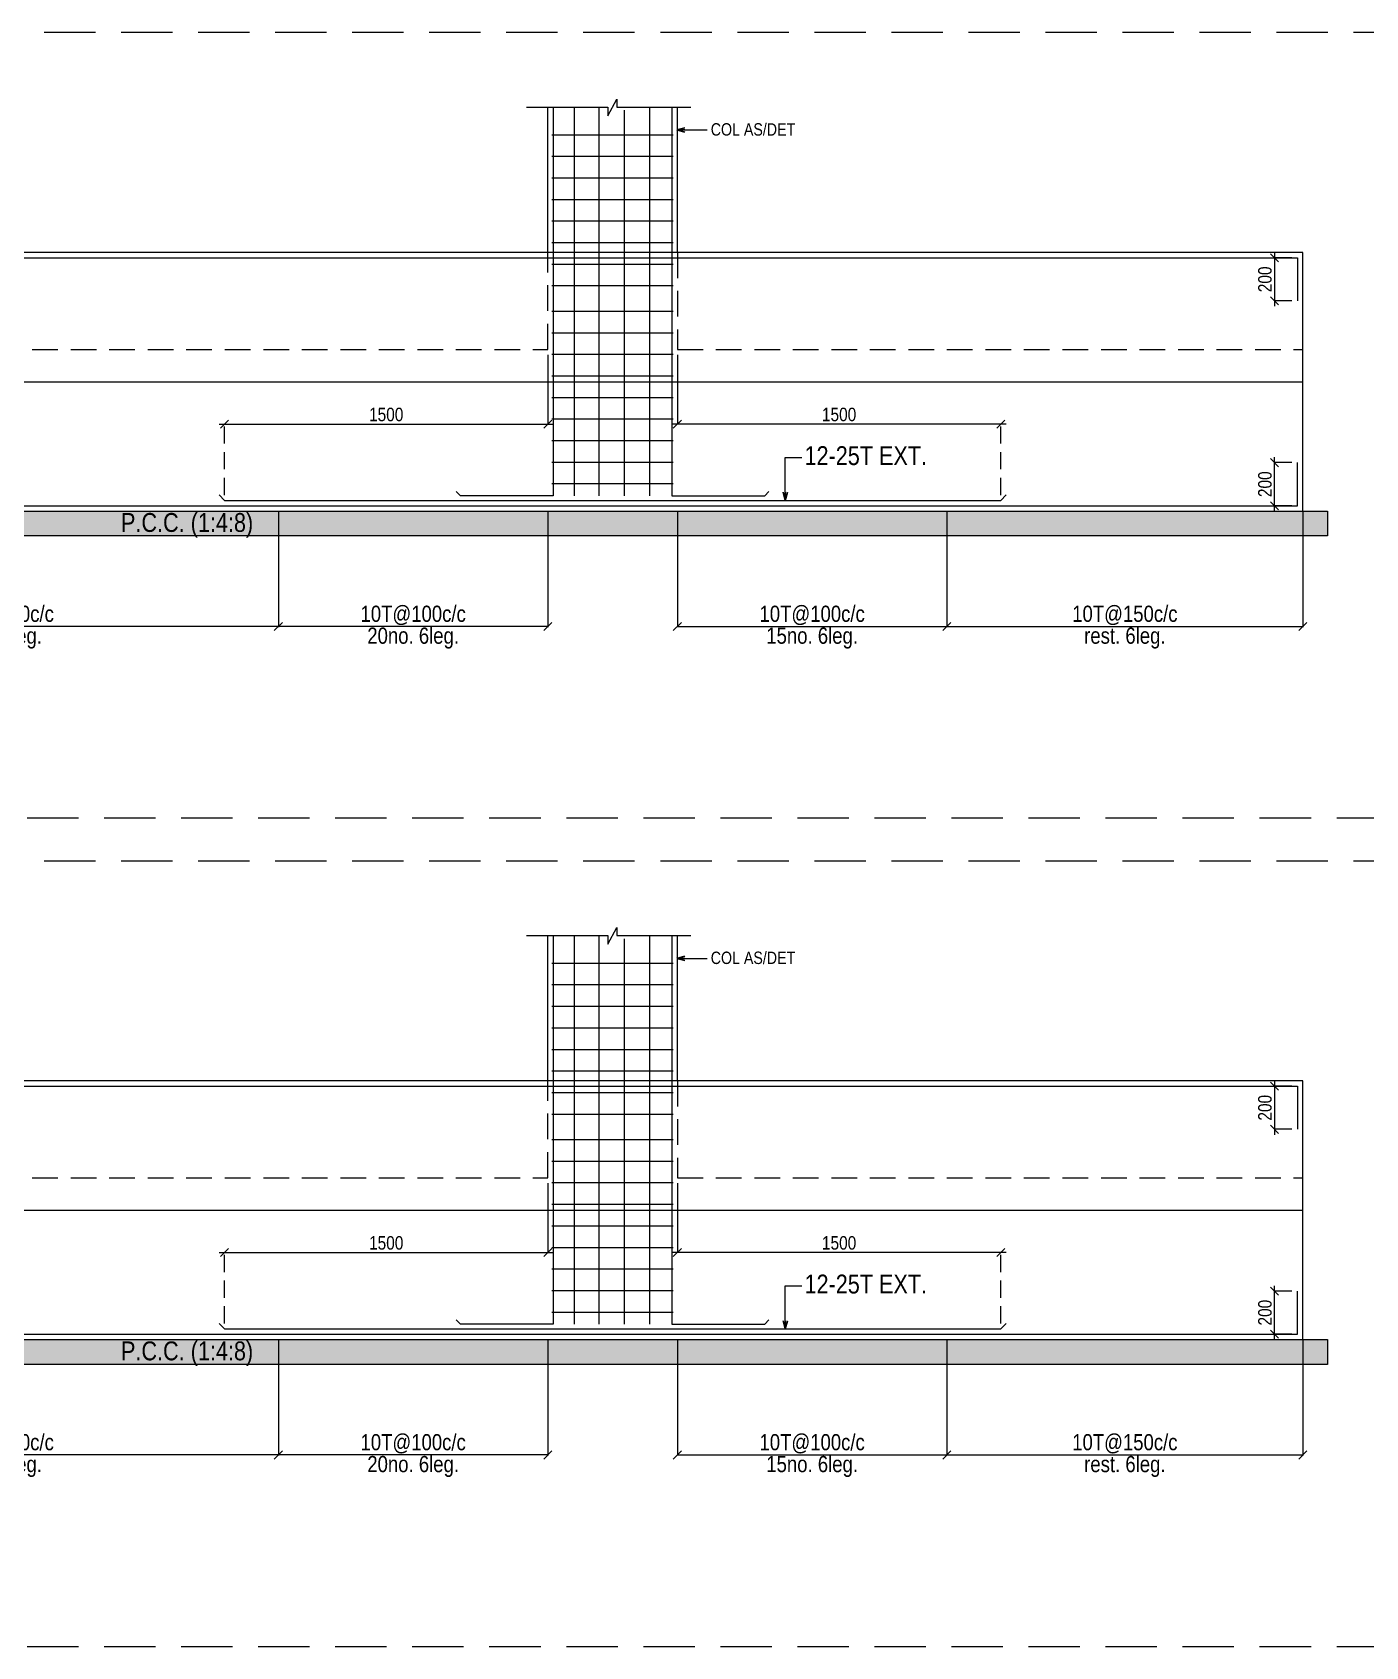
# Model space of a CAD drawing. Header units: millimetres. Extents: x 1112055 to 3390982, y -148532 to 766891.
# Drawn here: x 2343160 to 2367891, y 228514 to 258457 of the extents above; entities that cross this region are included whole.
import ezdxf

# ---------------------------------------------------------------- set-up
doc = ezdxf.new("R2010")
doc.units = ezdxf.units.MM
doc.header["$PDMODE"] = 35
doc.header["$PDSIZE"] = -25
doc.linetypes.add('Hidden', pattern=[9.525, 6.35, -3.175])
for name, color, linetype, lineweight in [('B FOOTING', 49, 'Continuous', 20), ('B HATCH', 250, 'Continuous', 0), ('B P.C.C', 251, 'Continuous', 0), ('B STEEL', 34, 'Continuous', 15), ('B STEEL TEXT', 7, 'Continuous', 15), ('B TITLE BLOCK', 250, 'Continuous', 0), ('B-ST DIM', 250, 'Continuous', 18), ('P STEEL', 7, 'Continuous', 30)]:
    doc.layers.add(name, color=color, linetype=linetype, lineweight=lineweight)
doc.styles.add('ARIAL', font='arial.ttf')
doc.styles.add('Q1', font='g13f12d.shx', dxfattribs={"width": 0.8})
doc.styles.add('SWINC', font='swissc.ttf')
doc.styles.add('SWINS', font='swissc.ttf')
doc.dimstyles.new('BH-STD', dxfattribs={"dimscale": 0, "dimtxt": 230, "dimasz": 125, "dimexe": 0, "dimexo": 100, "dimgap": 50, "dimtad": 1, "dimdec": 0, "dimzin": 1, "dimdsep": 46, "dimtxsty": 'Q1', "dimblk": 'ARCHTICK', "dimcen": 1, "dimdle": 100, "dimclrd": 250, "dimclre": 250, "dimclrt": 256, "dimadec": 0, "dimazin": 0, "dimtfac": 1, "dimtdec": 0, "dimtix": 1, "dimtofl": 0, "dimtmove": 0, "dimatfit": 2, "dimfxl": 1, "dimtolj": 1, "dimtzin": 0, "dimlwd": 9, "dimlwe": 9, "dimarcsym": 0})
doc.dimstyles.new('BHOOMI', dxfattribs={"dimtxt": 230, "dimasz": 150, "dimexe": 10, "dimexo": 0, "dimgap": 25, "dimtad": 1, "dimdec": 0, "dimzin": 0, "dimdsep": 46, "dimtxsty": 'SWINC', "dimblk": 'OBLIQUE', "dimcen": 0.09, "dimclrd": 250, "dimclre": 250, "dimclrt": 256, "dimaunit": 1, "dimadec": 3, "dimazin": 0, "dimtfac": 1, "dimtdec": 0, "dimtofl": 0, "dimtmove": 1, "dimatfit": 3, "dimfxl": 100, "dimtolj": 1, "dimtzin": 0, "dimlwd": 9, "dimlwe": 5, "dimarcsym": 0})
doc.dimstyles.new('DIM 1', dxfattribs={"dimscale": 0, "dimtxt": 230, "dimasz": 150, "dimexe": 0.18, "dimexo": 0.0625, "dimgap": 0.5, "dimtad": 1, "dimdec": 0, "dimzin": 0, "dimdsep": 46, "dimtxsty": 'ARIAL', "dimblk": 'OBLIQUE', "dimcen": 6, "dimse1": 1, "dimse2": 1, "dimclrd": 256, "dimclrt": 256, "dimadec": 0, "dimazin": 2, "dimtfac": 0.75, "dimtdec": 0, "dimtix": 1, "dimtofl": 0, "dimtmove": 1, "dimatfit": 3, "dimldrblk": 'OPEN30', "dimfxl": 0.18, "dimfrac": 1, "dimtolj": 1, "dimtzin": 0, "dimlwd": -1, "dimarcsym": 0})

# ---------------------------------------------------------------- blocks, each defined once
blk = doc.blocks.new('_Oblique')
at = {"color": 0, "linetype": 'ByBlock', "lineweight": -2}
blk.add_line((-0.5, -0.5), (0.5, 0.5), dxfattribs=at)
blk = doc.blocks.new('*D1420')
at = {"layer": 'B-ST DIM', "color": 7, "lineweight": 9, "ltscale": 50, "transparency": 16777216}
for p, q in [((2366201, 249575), (2366201, 250575)), ((2366524, 250475), (2366201, 250475))]:
    blk.add_line(p, q, dxfattribs=at)
at = {"layer": 'B-ST DIM', "color": 7, "linetype": 'Hidden', "lineweight": 9, "ltscale": 50, "transparency": 16777216}
blk.add_line((2366524, 249675), (2366201, 249675), dxfattribs=at)
at = {"layer": 'Defpoints', "color": 0, "ltscale": 50, "transparency": 16777216}
for p in [(2366201, 250475), (2366624, 250475), (2366624, 249675)]:
    blk.add_point(p, dxfattribs=at)
at = {"layer": 'B-ST DIM', "color": 7, "lineweight": 9, "ltscale": 50, "transparency": 16777216, "xscale": 150, "yscale": 150, "zscale": 150}
for p, rotation in [((2366201, 250475), 90), ((2366201, 249675), 270)]:
    blk.add_blockref('_Oblique', p, dxfattribs=dict(at, rotation=rotation))
at = {"layer": 'B-ST DIM', "color": 7, "ltscale": 50, "transparency": 16777216, "insert": (2366023, 250075), "char_height": 250, "attachment_point": 5, "rotation": 90, "style": 'SWINC'}
blk.add_mtext('\\A1;200', dxfattribs=at)
blk = doc.blocks.new('*D1422')
at = {"layer": 'B-ST DIM', "color": 7, "lineweight": 9, "ltscale": 50, "transparency": 16777216}
for p, q in [((2366201, 254375), (2366201, 253375)), ((2366524, 253475), (2366201, 253475))]:
    blk.add_line(p, q, dxfattribs=at)
at = {"layer": 'B-ST DIM', "color": 7, "linetype": 'Hidden', "lineweight": 9, "ltscale": 50, "transparency": 16777216}
blk.add_line((2366524, 254275), (2366201, 254275), dxfattribs=at)
at = {"layer": 'Defpoints', "color": 0, "ltscale": 50, "transparency": 16777216}
for p in [(2366624, 254275), (2366201, 253475), (2366624, 253475)]:
    blk.add_point(p, dxfattribs=at)
at = {"layer": 'B-ST DIM', "color": 7, "lineweight": 9, "ltscale": 50, "transparency": 16777216, "xscale": 150, "yscale": 150, "zscale": 150}
for p, rotation in [((2366201, 254275), 90), ((2366201, 253475), 270)]:
    blk.add_blockref('_Oblique', p, dxfattribs=dict(at, rotation=rotation))
at = {"layer": 'B-ST DIM', "color": 7, "ltscale": 50, "transparency": 16777216, "insert": (2366023, 253875), "char_height": 250, "attachment_point": 5, "rotation": 90, "style": 'SWINC'}
blk.add_mtext('\\A1;200', dxfattribs=at)
blk = doc.blocks.new('*D1423')
at = {"layer": 'B-ST DIM', "color": 250, "lineweight": 5, "ltscale": 50, "transparency": 16777216}
for p, q in [((2337444, 249575), (2337444, 247425)), ((2347724, 249575), (2347724, 247425))]:
    blk.add_line(p, q, dxfattribs=at)
at = {"layer": 'B-ST DIM', "color": 250, "lineweight": 9, "ltscale": 50, "transparency": 16777216}
blk.add_line((2347724, 247435), (2337444, 247435), dxfattribs=at)
at = {"layer": 'Defpoints', "color": 0, "ltscale": 50, "transparency": 16777216}
for p in [(2337444, 249575), (2347724, 249575), (2337444, 247435)]:
    blk.add_point(p, dxfattribs=at)
at = {"layer": 'B-ST DIM', "color": 250, "lineweight": 9, "ltscale": 50, "transparency": 16777216, "xscale": 150, "yscale": 150, "zscale": 150, "rotation": 180}
blk.add_blockref('_Oblique', (2337444, 247435), dxfattribs=at)
at = {"layer": 'B-ST DIM', "color": 250, "lineweight": 9, "ltscale": 50, "transparency": 16777216, "xscale": 150, "yscale": 150, "zscale": 150}
blk.add_blockref('_Oblique', (2347724, 247435), dxfattribs=at)
at = {"layer": 'B-ST DIM', "color": 7, "ltscale": 50, "transparency": 16777216, "char_height": 300, "attachment_point": 5, "style": 'SWINC'}
for s, insert in [('\\A1;10T@150c/c', (2342584, 247642)), ('\\A1;rest. 6leg.', (2342584, 247221))]:
    blk.add_mtext(s, dxfattribs=dict(at, insert=insert))
blk = doc.blocks.new('*D1424')
at = {"layer": 'B-ST DIM', "color": 250, "lineweight": 5, "ltscale": 50, "transparency": 16777216}
for p, q in [((2347724, 249575), (2347724, 247425)), ((2352724, 249575), (2352724, 247425))]:
    blk.add_line(p, q, dxfattribs=at)
at = {"layer": 'B-ST DIM', "color": 250, "lineweight": 9, "ltscale": 50, "transparency": 16777216}
blk.add_line((2352724, 247435), (2347724, 247435), dxfattribs=at)
at = {"layer": 'Defpoints', "color": 0, "ltscale": 50, "transparency": 16777216}
for p in [(2347724, 249575), (2352724, 249575), (2347724, 247435)]:
    blk.add_point(p, dxfattribs=at)
at = {"layer": 'B-ST DIM', "color": 250, "lineweight": 9, "ltscale": 50, "transparency": 16777216, "xscale": 150, "yscale": 150, "zscale": 150, "rotation": 180}
blk.add_blockref('_Oblique', (2347724, 247435), dxfattribs=at)
at = {"layer": 'B-ST DIM', "color": 250, "lineweight": 9, "ltscale": 50, "transparency": 16777216, "xscale": 150, "yscale": 150, "zscale": 150}
blk.add_blockref('_Oblique', (2352724, 247435), dxfattribs=at)
at = {"layer": 'B-ST DIM', "color": 7, "ltscale": 50, "transparency": 16777216, "char_height": 300, "attachment_point": 5, "style": 'SWINC'}
for s, insert in [('\\A1;10T@100c/c', (2350224, 247642)), ('\\A1;20no. 6leg.', (2350224, 247221))]:
    blk.add_mtext(s, dxfattribs=dict(at, insert=insert))
blk = doc.blocks.new('_Open30')
at = {"color": 0, "linetype": 'ByBlock', "lineweight": -2}
for p, q in [((-1, 0.27), (0, 0)), ((0, 0), (-1, -0.27)), ((0, 0), (-1, 0))]:
    blk.add_line(p, q, dxfattribs=at)
blk = doc.blocks.new('*D1427')
at = {"layer": 'B-ST DIM', "color": 250, "lineweight": 5, "ltscale": 50, "transparency": 16777216}
for p, q in [((2360124, 249575), (2360124, 247425)), ((2366724, 249575), (2366724, 247425))]:
    blk.add_line(p, q, dxfattribs=at)
at = {"layer": 'B-ST DIM', "color": 250, "lineweight": 9, "ltscale": 50, "transparency": 16777216}
blk.add_line((2360124, 247435), (2366724, 247435), dxfattribs=at)
at = {"layer": 'Defpoints', "color": 0, "ltscale": 50, "transparency": 16777216}
for p in [(2360124, 249575), (2366724, 249575), (2366724, 247435)]:
    blk.add_point(p, dxfattribs=at)
at = {"layer": 'B-ST DIM', "color": 250, "lineweight": 9, "ltscale": 50, "transparency": 16777216, "xscale": 150, "yscale": 150, "zscale": 150, "rotation": 180}
blk.add_blockref('_Oblique', (2360124, 247435), dxfattribs=at)
at = {"layer": 'B-ST DIM', "color": 250, "lineweight": 9, "ltscale": 50, "transparency": 16777216, "xscale": 150, "yscale": 150, "zscale": 150}
blk.add_blockref('_Oblique', (2366724, 247435), dxfattribs=at)
at = {"layer": 'B-ST DIM', "color": 7, "ltscale": 50, "transparency": 16777216, "char_height": 300, "attachment_point": 5, "style": 'SWINC'}
for s, insert in [('\\A1;10T@150c/c', (2363424, 247642)), ('\\A1;rest. 6leg.', (2363424, 247221))]:
    blk.add_mtext(s, dxfattribs=dict(at, insert=insert))
blk = doc.blocks.new('*D1428')
at = {"layer": 'B-ST DIM', "color": 250, "lineweight": 5, "ltscale": 50, "transparency": 16777216}
for p, q in [((2355124, 249575), (2355124, 247425)), ((2360124, 249575), (2360124, 247425))]:
    blk.add_line(p, q, dxfattribs=at)
at = {"layer": 'B-ST DIM', "color": 250, "lineweight": 9, "ltscale": 50, "transparency": 16777216}
blk.add_line((2355124, 247435), (2360124, 247435), dxfattribs=at)
at = {"layer": 'Defpoints', "color": 0, "ltscale": 50, "transparency": 16777216}
for p in [(2355124, 249575), (2360124, 249575), (2360124, 247435)]:
    blk.add_point(p, dxfattribs=at)
at = {"layer": 'B-ST DIM', "color": 250, "lineweight": 9, "ltscale": 50, "transparency": 16777216, "xscale": 150, "yscale": 150, "zscale": 150, "rotation": 180}
blk.add_blockref('_Oblique', (2355124, 247435), dxfattribs=at)
at = {"layer": 'B-ST DIM', "color": 250, "lineweight": 9, "ltscale": 50, "transparency": 16777216, "xscale": 150, "yscale": 150, "zscale": 150}
blk.add_blockref('_Oblique', (2360124, 247435), dxfattribs=at)
at = {"layer": 'B-ST DIM', "color": 7, "ltscale": 50, "transparency": 16777216, "char_height": 300, "attachment_point": 5, "style": 'SWINC'}
for s, insert in [('\\A1;10T@100c/c', (2357624, 247642)), ('\\A1;15no. 6leg.', (2357624, 247221))]:
    blk.add_mtext(s, dxfattribs=dict(at, insert=insert))
blk = doc.blocks.new('*D1429')
at = {"layer": 'B-ST DIM', "color": 7, "lineweight": 9, "ltscale": 50, "transparency": 16777216}
for p, q in [((2352724, 252475), (2352724, 251188)), ((2346624, 251188), (2352824, 251188))]:
    blk.add_line(p, q, dxfattribs=at)
at = {"layer": 'B-ST DIM', "color": 7, "linetype": 'Hidden', "lineweight": 9, "ltscale": 50, "transparency": 16777216}
blk.add_line((2346724, 249875), (2346724, 251188), dxfattribs=at)
at = {"layer": 'Defpoints', "color": 0, "ltscale": 50, "transparency": 16777216}
for p in [(2352724, 252575), (2352724, 251188), (2346724, 249775)]:
    blk.add_point(p, dxfattribs=at)
at = {"layer": 'B-ST DIM', "color": 7, "lineweight": 9, "ltscale": 50, "transparency": 16777216, "xscale": 150, "yscale": 150, "zscale": 150, "rotation": 180}
blk.add_blockref('_Oblique', (2346724, 251188), dxfattribs=at)
at = {"layer": 'B-ST DIM', "color": 7, "lineweight": 9, "ltscale": 50, "transparency": 16777216, "xscale": 150, "yscale": 150, "zscale": 150}
blk.add_blockref('_Oblique', (2352724, 251188), dxfattribs=at)
at = {"layer": 'B-ST DIM', "color": 7, "ltscale": 50, "transparency": 16777216, "insert": (2349724, 251367), "char_height": 250, "attachment_point": 5, "style": 'SWINC'}
blk.add_mtext('\\A1;1500', dxfattribs=at)
blk = doc.blocks.new('*D1430')
at = {"layer": 'B-ST DIM', "color": 7, "lineweight": 9, "ltscale": 50, "transparency": 16777216}
for p, q in [((2355124, 252475), (2355124, 251188)), ((2361224, 251188), (2355024, 251188))]:
    blk.add_line(p, q, dxfattribs=at)
at = {"layer": 'B-ST DIM', "color": 7, "linetype": 'Hidden', "lineweight": 9, "ltscale": 50, "transparency": 16777216}
blk.add_line((2361124, 249875), (2361124, 251188), dxfattribs=at)
at = {"layer": 'Defpoints', "color": 0, "ltscale": 50, "transparency": 16777216}
for p in [(2355124, 252575), (2355124, 251188), (2361124, 249775)]:
    blk.add_point(p, dxfattribs=at)
at = {"layer": 'B-ST DIM', "color": 7, "lineweight": 9, "ltscale": 50, "transparency": 16777216, "xscale": 150, "yscale": 150, "zscale": 150, "rotation": 180}
blk.add_blockref('_Oblique', (2355124, 251188), dxfattribs=at)
at = {"layer": 'B-ST DIM', "color": 7, "lineweight": 9, "ltscale": 50, "transparency": 16777216, "xscale": 150, "yscale": 150, "zscale": 150}
blk.add_blockref('_Oblique', (2361124, 251188), dxfattribs=at)
at = {"layer": 'B-ST DIM', "color": 7, "ltscale": 50, "transparency": 16777216, "insert": (2358124, 251367), "char_height": 250, "attachment_point": 5, "style": 'SWINC'}
blk.add_mtext('\\A1;1500', dxfattribs=at)
blk = doc.blocks.new('*D1445')
at = {"layer": 'B-ST DIM', "color": 7, "lineweight": 9, "ltscale": 50, "transparency": 16777216}
for p, q in [((2366201, 234210), (2366201, 235210)), ((2366524, 235110), (2366201, 235110))]:
    blk.add_line(p, q, dxfattribs=at)
at = {"layer": 'B-ST DIM', "color": 7, "linetype": 'Hidden', "lineweight": 9, "ltscale": 50, "transparency": 16777216}
blk.add_line((2366524, 234310), (2366201, 234310), dxfattribs=at)
at = {"layer": 'Defpoints', "color": 0, "ltscale": 50, "transparency": 16777216}
for p in [(2366201, 235110), (2366624, 235110), (2366624, 234310)]:
    blk.add_point(p, dxfattribs=at)
at = {"layer": 'B-ST DIM', "color": 7, "lineweight": 9, "ltscale": 50, "transparency": 16777216, "xscale": 150, "yscale": 150, "zscale": 150}
for p, rotation in [((2366201, 235110), 90), ((2366201, 234310), 270)]:
    blk.add_blockref('_Oblique', p, dxfattribs=dict(at, rotation=rotation))
at = {"layer": 'B-ST DIM', "color": 7, "ltscale": 50, "transparency": 16777216, "insert": (2366023, 234710), "char_height": 250, "attachment_point": 5, "rotation": 90, "style": 'SWINC'}
blk.add_mtext('\\A1;200', dxfattribs=at)
blk = doc.blocks.new('*D1447')
at = {"layer": 'B-ST DIM', "color": 7, "lineweight": 9, "ltscale": 50, "transparency": 16777216}
for p, q in [((2366201, 239010), (2366201, 238010)), ((2366524, 238110), (2366201, 238110))]:
    blk.add_line(p, q, dxfattribs=at)
at = {"layer": 'B-ST DIM', "color": 7, "linetype": 'Hidden', "lineweight": 9, "ltscale": 50, "transparency": 16777216}
blk.add_line((2366524, 238910), (2366201, 238910), dxfattribs=at)
at = {"layer": 'Defpoints', "color": 0, "ltscale": 50, "transparency": 16777216}
for p in [(2366624, 238910), (2366201, 238110), (2366624, 238110)]:
    blk.add_point(p, dxfattribs=at)
at = {"layer": 'B-ST DIM', "color": 7, "lineweight": 9, "ltscale": 50, "transparency": 16777216, "xscale": 150, "yscale": 150, "zscale": 150}
for p, rotation in [((2366201, 238910), 90), ((2366201, 238110), 270)]:
    blk.add_blockref('_Oblique', p, dxfattribs=dict(at, rotation=rotation))
at = {"layer": 'B-ST DIM', "color": 7, "ltscale": 50, "transparency": 16777216, "insert": (2366023, 238510), "char_height": 250, "attachment_point": 5, "rotation": 90, "style": 'SWINC'}
blk.add_mtext('\\A1;200', dxfattribs=at)
blk = doc.blocks.new('*D1448')
at = {"layer": 'B-ST DIM', "color": 250, "lineweight": 5, "ltscale": 50, "transparency": 16777216}
for p, q in [((2337444, 234210), (2337444, 232060)), ((2347724, 234210), (2347724, 232060))]:
    blk.add_line(p, q, dxfattribs=at)
at = {"layer": 'B-ST DIM', "color": 250, "lineweight": 9, "ltscale": 50, "transparency": 16777216}
blk.add_line((2347724, 232070), (2337444, 232070), dxfattribs=at)
at = {"layer": 'Defpoints', "color": 0, "ltscale": 50, "transparency": 16777216}
for p in [(2337444, 234210), (2347724, 234210), (2337444, 232070)]:
    blk.add_point(p, dxfattribs=at)
at = {"layer": 'B-ST DIM', "color": 250, "lineweight": 9, "ltscale": 50, "transparency": 16777216, "xscale": 150, "yscale": 150, "zscale": 150, "rotation": 180}
blk.add_blockref('_Oblique', (2337444, 232070), dxfattribs=at)
at = {"layer": 'B-ST DIM', "color": 250, "lineweight": 9, "ltscale": 50, "transparency": 16777216, "xscale": 150, "yscale": 150, "zscale": 150}
blk.add_blockref('_Oblique', (2347724, 232070), dxfattribs=at)
at = {"layer": 'B-ST DIM', "color": 7, "ltscale": 50, "transparency": 16777216, "char_height": 300, "attachment_point": 5, "style": 'SWINC'}
for s, insert in [('\\A1;10T@150c/c', (2342584, 232277)), ('\\A1;rest. 6leg.', (2342584, 231856))]:
    blk.add_mtext(s, dxfattribs=dict(at, insert=insert))
blk = doc.blocks.new('*D1449')
at = {"layer": 'B-ST DIM', "color": 250, "lineweight": 5, "ltscale": 50, "transparency": 16777216}
for p, q in [((2347724, 234210), (2347724, 232060)), ((2352724, 234210), (2352724, 232060))]:
    blk.add_line(p, q, dxfattribs=at)
at = {"layer": 'B-ST DIM', "color": 250, "lineweight": 9, "ltscale": 50, "transparency": 16777216}
blk.add_line((2352724, 232070), (2347724, 232070), dxfattribs=at)
at = {"layer": 'Defpoints', "color": 0, "ltscale": 50, "transparency": 16777216}
for p in [(2347724, 234210), (2352724, 234210), (2347724, 232070)]:
    blk.add_point(p, dxfattribs=at)
at = {"layer": 'B-ST DIM', "color": 250, "lineweight": 9, "ltscale": 50, "transparency": 16777216, "xscale": 150, "yscale": 150, "zscale": 150, "rotation": 180}
blk.add_blockref('_Oblique', (2347724, 232070), dxfattribs=at)
at = {"layer": 'B-ST DIM', "color": 250, "lineweight": 9, "ltscale": 50, "transparency": 16777216, "xscale": 150, "yscale": 150, "zscale": 150}
blk.add_blockref('_Oblique', (2352724, 232070), dxfattribs=at)
at = {"layer": 'B-ST DIM', "color": 7, "ltscale": 50, "transparency": 16777216, "char_height": 300, "attachment_point": 5, "style": 'SWINC'}
for s, insert in [('\\A1;10T@100c/c', (2350224, 232277)), ('\\A1;20no. 6leg.', (2350224, 231856))]:
    blk.add_mtext(s, dxfattribs=dict(at, insert=insert))
blk = doc.blocks.new('*D1453')
at = {"layer": 'B-ST DIM', "color": 250, "lineweight": 5, "ltscale": 50, "transparency": 16777216}
for p, q in [((2360124, 234210), (2360124, 232060)), ((2366724, 234210), (2366724, 232060))]:
    blk.add_line(p, q, dxfattribs=at)
at = {"layer": 'B-ST DIM', "color": 250, "lineweight": 9, "ltscale": 50, "transparency": 16777216}
blk.add_line((2360124, 232070), (2366724, 232070), dxfattribs=at)
at = {"layer": 'Defpoints', "color": 0, "ltscale": 50, "transparency": 16777216}
for p in [(2360124, 234210), (2366724, 234210), (2366724, 232070)]:
    blk.add_point(p, dxfattribs=at)
at = {"layer": 'B-ST DIM', "color": 250, "lineweight": 9, "ltscale": 50, "transparency": 16777216, "xscale": 150, "yscale": 150, "zscale": 150, "rotation": 180}
blk.add_blockref('_Oblique', (2360124, 232070), dxfattribs=at)
at = {"layer": 'B-ST DIM', "color": 250, "lineweight": 9, "ltscale": 50, "transparency": 16777216, "xscale": 150, "yscale": 150, "zscale": 150}
blk.add_blockref('_Oblique', (2366724, 232070), dxfattribs=at)
at = {"layer": 'B-ST DIM', "color": 7, "ltscale": 50, "transparency": 16777216, "char_height": 300, "attachment_point": 5, "style": 'SWINC'}
for s, insert in [('\\A1;10T@150c/c', (2363424, 232277)), ('\\A1;rest. 6leg.', (2363424, 231856))]:
    blk.add_mtext(s, dxfattribs=dict(at, insert=insert))
blk = doc.blocks.new('*D1454')
at = {"layer": 'B-ST DIM', "color": 250, "lineweight": 5, "ltscale": 50, "transparency": 16777216}
for p, q in [((2355124, 234210), (2355124, 232060)), ((2360124, 234210), (2360124, 232060))]:
    blk.add_line(p, q, dxfattribs=at)
at = {"layer": 'B-ST DIM', "color": 250, "lineweight": 9, "ltscale": 50, "transparency": 16777216}
blk.add_line((2355124, 232070), (2360124, 232070), dxfattribs=at)
at = {"layer": 'Defpoints', "color": 0, "ltscale": 50, "transparency": 16777216}
for p in [(2355124, 234210), (2360124, 234210), (2360124, 232070)]:
    blk.add_point(p, dxfattribs=at)
at = {"layer": 'B-ST DIM', "color": 250, "lineweight": 9, "ltscale": 50, "transparency": 16777216, "xscale": 150, "yscale": 150, "zscale": 150, "rotation": 180}
blk.add_blockref('_Oblique', (2355124, 232070), dxfattribs=at)
at = {"layer": 'B-ST DIM', "color": 250, "lineweight": 9, "ltscale": 50, "transparency": 16777216, "xscale": 150, "yscale": 150, "zscale": 150}
blk.add_blockref('_Oblique', (2360124, 232070), dxfattribs=at)
at = {"layer": 'B-ST DIM', "color": 7, "ltscale": 50, "transparency": 16777216, "char_height": 300, "attachment_point": 5, "style": 'SWINC'}
for s, insert in [('\\A1;10T@100c/c', (2357624, 232277)), ('\\A1;15no. 6leg.', (2357624, 231856))]:
    blk.add_mtext(s, dxfattribs=dict(at, insert=insert))
blk = doc.blocks.new('*D1452')
at = {"layer": 'B-ST DIM', "color": 7, "lineweight": 9, "ltscale": 50, "transparency": 16777216}
for p, q in [((2352724, 237110), (2352724, 235824)), ((2346624, 235824), (2352824, 235824))]:
    blk.add_line(p, q, dxfattribs=at)
at = {"layer": 'B-ST DIM', "color": 7, "linetype": 'Hidden', "lineweight": 9, "ltscale": 50, "transparency": 16777216}
blk.add_line((2346724, 234510), (2346724, 235824), dxfattribs=at)
at = {"layer": 'Defpoints', "color": 0, "ltscale": 50, "transparency": 16777216}
for p in [(2352724, 237210), (2352724, 235824), (2346724, 234410)]:
    blk.add_point(p, dxfattribs=at)
at = {"layer": 'B-ST DIM', "color": 7, "lineweight": 9, "ltscale": 50, "transparency": 16777216, "xscale": 150, "yscale": 150, "zscale": 150, "rotation": 180}
blk.add_blockref('_Oblique', (2346724, 235824), dxfattribs=at)
at = {"layer": 'B-ST DIM', "color": 7, "lineweight": 9, "ltscale": 50, "transparency": 16777216, "xscale": 150, "yscale": 150, "zscale": 150}
blk.add_blockref('_Oblique', (2352724, 235824), dxfattribs=at)
at = {"layer": 'B-ST DIM', "color": 7, "ltscale": 50, "transparency": 16777216, "insert": (2349724, 236002), "char_height": 250, "attachment_point": 5, "style": 'SWINC'}
blk.add_mtext('\\A1;1500', dxfattribs=at)
blk = doc.blocks.new('*D1455')
at = {"layer": 'B-ST DIM', "color": 7, "lineweight": 9, "ltscale": 50, "transparency": 16777216}
for p, q in [((2355124, 237110), (2355124, 235824)), ((2361224, 235824), (2355024, 235824))]:
    blk.add_line(p, q, dxfattribs=at)
at = {"layer": 'B-ST DIM', "color": 7, "linetype": 'Hidden', "lineweight": 9, "ltscale": 50, "transparency": 16777216}
blk.add_line((2361124, 234510), (2361124, 235824), dxfattribs=at)
at = {"layer": 'Defpoints', "color": 0, "ltscale": 50, "transparency": 16777216}
for p in [(2355124, 237210), (2355124, 235824), (2361124, 234410)]:
    blk.add_point(p, dxfattribs=at)
at = {"layer": 'B-ST DIM', "color": 7, "lineweight": 9, "ltscale": 50, "transparency": 16777216, "xscale": 150, "yscale": 150, "zscale": 150, "rotation": 180}
blk.add_blockref('_Oblique', (2355124, 235824), dxfattribs=at)
at = {"layer": 'B-ST DIM', "color": 7, "lineweight": 9, "ltscale": 50, "transparency": 16777216, "xscale": 150, "yscale": 150, "zscale": 150}
blk.add_blockref('_Oblique', (2361124, 235824), dxfattribs=at)
at = {"layer": 'B-ST DIM', "color": 7, "ltscale": 50, "transparency": 16777216, "insert": (2358124, 236002), "char_height": 250, "attachment_point": 5, "style": 'SWINC'}
blk.add_mtext('\\A1;1500', dxfattribs=at)

msp = doc.modelspace()

# ---------------------------------------------------------------- hatches: boundary and pattern name
at = {"layer": 'B HATCH', "lineweight": 0}
h = msp.add_hatch(dxfattribs=at)
h.set_pattern_fill('AR-CONC', color=250, scale=3, style=0)
h.set_pattern_definition([(50, (770792.8, -270471.2), (546.55401, -47.81726), [57.15, -628.65]), (355, (770792.8, -270471.2), (-105.73026, 573.17054), [45.72, -502.92175]), (100.451445, (770838.33, -270475.17), (440.82374, 525.35326), [48.57003, -534.27073]), (46.1842, (770792.8, -270318.8), (813.23712, -126.12698), [85.725, -942.975]), (96.63556, (770860.56, -270329.3), (712.2124, 742.27837), [72.85507, -801.40682]), (351.18415, (770792.8, -270318.8), (712.2124, 742.27837), [68.5799, -754.3792]), (21, (770869, -270356.9), (454.84317, -306.7956), [57.15, -628.65]), (326, (770869, -270356.9), (185.40609, 552.5639), [45.72, -502.92]), (71.451445, (770906.9, -270382.45), (640.24926, 245.7683), [48.57003, -534.26981]), (37.5, (770792.79, -270471.18), (9.26581, 253.665117), [0, -496.824, 0, -510.54, 0, -504.825]), (7.5, (770792.8, -270471.18), (200.458988, 300.541724), [0, -291.084, 0, -485.394, 0, -192.405]), (327.5, (770622.86, -270471.18), (406.771786, -17.186232), [0, -190.5, 0, -594.36, 0, -788.67]), (317.5, (770546.66, -270471.2), (444.387544, 76.27947), [0, -247.65, 0, -394.716, 0, -560.07])])
h.paths.add_polyline_path([(2326263.7, 249575.1), (2326263.7, 249115.1), (2367183.7, 249115.1), (2367183.7, 249575.1)])
h = msp.add_hatch(dxfattribs=at)
h.set_pattern_fill('AR-CONC', color=250, scale=3, style=0)
h.set_pattern_definition([(50, (770792.8, -285836.07), (546.55401, -47.81726), [57.15, -628.65]), (355, (770792.8, -285836.1), (-105.73026, 573.17054), [45.72, -502.92175]), (100.451445, (770838.33, -285840.06), (440.82374, 525.35326), [48.57003, -534.27073]), (46.1842, (770792.8, -285683.7), (813.23712, -126.12698), [85.725, -942.975]), (96.63556, (770860.56, -285694.2), (712.2124, 742.27837), [72.85507, -801.40682]), (351.18415, (770792.8, -285683.7), (712.2124, 742.27837), [68.5799, -754.3792]), (21, (770869, -285721.77), (454.84317, -306.7956), [57.15, -628.65]), (326, (770869, -285721.8), (185.40609, 552.5639), [45.72, -502.92]), (71.451445, (770906.9, -285747.34), (640.24926, 245.7683), [48.57003, -534.26981]), (37.5, (770792.79, -285836.07), (9.26581, 253.665117), [0, -496.824, 0, -510.54, 0, -504.825]), (7.5, (770792.8, -285836.07), (200.458988, 300.541724), [0, -291.084, 0, -485.394, 0, -192.405]), (327.5, (770622.86, -285836.07), (406.771786, -17.186232), [0, -190.5, 0, -594.36, 0, -788.67]), (317.5, (770546.66, -285836.07), (444.387544, 76.27947), [0, -247.65, 0, -394.716, 0, -560.07])])
h.paths.add_polyline_path([(2326263.7, 234210.3), (2326263.7, 233750.3), (2367183.7, 233750.3), (2367183.7, 234210.3)])

# ---------------------------------------------------------------- linework, layer by layer
at = {"layer": 'B FOOTING', "color": 1, "lineweight": 13, "ltscale": 10}
for p, q in [((2352723.8, 254375.1), (2352723.8, 257067.1)), ((2355123.8, 254375.1), (2355123.8, 257067.1)), ((2352723.8, 239010.3), (2352723.8, 241702.2)), ((2355123.8, 239010.3), (2355123.8, 241702.2))]:
    msp.add_line(p, q, dxfattribs=at)
at = {"layer": 'B FOOTING'}
for p, q in [((2366723.7, 254375.1), (2326723.7, 254375.1)), ((2366723.7, 249575.1), (2366723.7, 254375.1)), ((2366723.7, 239010.3), (2326723.7, 239010.3)), ((2366723.7, 234210.3), (2366723.7, 239010.3))]:
    msp.add_line(p, q, dxfattribs=at)
at = {"layer": 'B FOOTING', "color": 1, "lineweight": 13, "ltscale": 10}
for points in [[(2352326.3, 257067.1), (2353834.1, 257067.1), (2353834.1, 256908.7), (2353999.4, 257218.1), (2353999.4, 257067.1), (2355373.4, 257067.1)], [(2352326.3, 241702.2), (2353834.1, 241702.2), (2353834.1, 241543.8), (2353999.4, 241853.2), (2353999.4, 241702.2), (2355373.4, 241702.2)]]:
    msp.add_lwpolyline(points, dxfattribs=at)
at = {"layer": 'B FOOTING'}
for points in [[(2326263.7, 249575.1), (2367183.7, 249575.1), (2367183.7, 249115.1), (2326263.7, 249115.1)], [(2326263.7, 234210.3), (2367183.7, 234210.3), (2367183.7, 233750.3), (2326263.7, 233750.3)]]:
    msp.add_lwpolyline(points, close=True, dxfattribs=at)
at = {"layer": 'B P.C.C', "color": 250, "linetype": 'Hidden', "lineweight": 0, "ltscale": 150}
for points in [[(2324804.8, 258457.1), (2385450.5, 258457.1), (2385450.5, 243878.7), (2324804.8, 243878.7)], [(2324804.8, 243092.2), (2385450.5, 243092.2), (2385450.5, 228513.8), (2324804.8, 228513.8)]]:
    msp.add_lwpolyline(points, close=True, dxfattribs=at)
at = {"layer": 'B P.C.C', "color": 250, "linetype": 'Hidden', "lineweight": 0, "ltscale": 75}
for points in [[(2332443.8, 254375.1), (2332443.8, 252575.1), (2352723.8, 252575.1), (2352723.8, 254375.1)], [(2355123.8, 254375.1), (2355123.8, 252575.1), (2366723.7, 252575.1)], [(2332443.8, 239010.3), (2332443.8, 237210.3), (2352723.8, 237210.3), (2352723.8, 239010.3)], [(2355123.8, 239010.3), (2355123.8, 237210.3), (2366723.7, 237210.3)]]:
    msp.add_lwpolyline(points, dxfattribs=at)
at = {"layer": 'B STEEL'}
for p, q in [((2326723.7, 251975.1), (2366723.7, 251975.1)), ((2346723.8, 249775.1), (2346623.8, 249875.1)), ((2361123.8, 249775.1), (2361223.8, 249875.1)), ((2326723.7, 236610.3), (2366723.7, 236610.3)), ((2346723.8, 234410.3), (2346623.8, 234510.3)), ((2361123.8, 234410.3), (2361223.8, 234510.3))]:
    msp.add_line(p, q, dxfattribs=at)
for points in [[(2326823.7, 253475.1), (2326823.7, 254275.1), (2366623.7, 254275.1), (2366623.7, 253475.1)], [(2326823.7, 250475.1), (2326823.7, 249675.1), (2366623.7, 249675.1), (2366623.7, 250475.1)], [(2346723.8, 249775.1), (2361123.8, 249775.1)], [(2326823.7, 238110.3), (2326823.7, 238910.3), (2366623.7, 238910.3), (2366623.7, 238110.3)], [(2326823.7, 235110.3), (2326823.7, 234310.3), (2366623.7, 234310.3), (2366623.7, 235110.3)], [(2346723.8, 234410.3), (2361123.8, 234410.3)]]:
    msp.add_lwpolyline(points, dxfattribs=at)
at = {"layer": 'P STEEL', "color": 250, "lineweight": 0}
for p, q in [((2353208.5, 257067.1), (2353208.5, 249859.3)), ((2353665.4, 257067.1), (2353665.4, 249859.3)), ((2354137, 257010), (2354137, 249859.3)), ((2354608.5, 257067.1), (2354608.5, 249859.3)), ((2355048.8, 256551.9), (2352798.8, 256551.9)), ((2355048.8, 256151.9), (2352798.8, 256151.9)), ((2355048.8, 255751.9), (2352798.8, 255751.9)), ((2355048.8, 255351.9), (2352798.8, 255351.9)), ((2355048.8, 254951.9), (2352798.8, 254951.9)), ((2355048.8, 254551.9), (2352798.8, 254551.9)), ((2355048.8, 254151.9), (2352798.8, 254151.9)), ((2355048.8, 253751.9), (2352798.8, 253751.9)), ((2355048.8, 253279.5), (2352798.8, 253279.5)), ((2355048.8, 252879.5), (2352798.8, 252879.5)), ((2355048.8, 252479.5), (2352798.8, 252479.5)), ((2355048.8, 252079.5), (2352798.8, 252079.5)), ((2355048.8, 251679.5), (2352798.8, 251679.5)), ((2355048.8, 251279.5), (2352798.8, 251279.5)), ((2355048.8, 250879.5), (2352798.8, 250879.5)), ((2355048.8, 250479.5), (2352798.8, 250479.5)), ((2355048.8, 250079.5), (2352798.8, 250079.5)), ((2353208.5, 241702.2), (2353208.5, 234494.4)), ((2353665.4, 241702.2), (2353665.4, 234494.4)), ((2354137, 241645.1), (2354137, 234494.4)), ((2354608.5, 241702.2), (2354608.5, 234494.4)), ((2355048.8, 241187), (2352798.8, 241187)), ((2355048.8, 240787), (2352798.8, 240787)), ((2355048.8, 240387), (2352798.8, 240387)), ((2355048.8, 239987), (2352798.8, 239987)), ((2355048.8, 239587), (2352798.8, 239587)), ((2355048.8, 239187), (2352798.8, 239187)), ((2355048.8, 238787), (2352798.8, 238787)), ((2355048.8, 238387), (2352798.8, 238387)), ((2355048.8, 237914.6), (2352798.8, 237914.6)), ((2355048.8, 237514.6), (2352798.8, 237514.6)), ((2355048.8, 237114.6), (2352798.8, 237114.6)), ((2355048.8, 236714.6), (2352798.8, 236714.6)), ((2355048.8, 236314.6), (2352798.8, 236314.6)), ((2355048.8, 235914.6), (2352798.8, 235914.6)), ((2355048.8, 235514.6), (2352798.8, 235514.6)), ((2355048.8, 235114.6), (2352798.8, 235114.6)), ((2355048.8, 234714.6), (2352798.8, 234714.6))]:
    msp.add_line(p, q, dxfattribs=at)
for points in [[(2352823.8, 257067.1), (2352823.8, 249859.3), (2351101.7, 249859.3), (2351023.8, 249941)], [(2355023.8, 257067.1), (2355023.8, 249859.3), (2356745.8, 249859.3), (2356823.8, 249941)], [(2352823.8, 241702.2), (2352823.8, 234494.4), (2351101.7, 234494.4), (2351023.8, 234576.1)], [(2355023.8, 241702.2), (2355023.8, 234494.4), (2356745.8, 234494.4), (2356823.8, 234576.1)]]:
    msp.add_lwpolyline(points, dxfattribs=at)

# ---------------------------------------------------------------- texts
at = {"layer": 'B STEEL TEXT', "lineweight": 5, "style": 'SWINS'}
for p in [(2355743.3, 256540.8), (2355743.3, 241176)]:
    msp.add_text('COL AS/DET', height=230, dxfattribs=at).set_placement(p)
at = {"layer": 'B STEEL TEXT', "lineweight": 9, "style": 'SWINC'}
for s, p in [('12-25T EXT.', (2357482.8, 250430.3)), ('P.C.C. (1:4:8)', (2344806, 249190.5)), ('12-25T EXT.', (2357482.8, 235065.4)), ('P.C.C. (1:4:8)', (2344806, 233825.6))]:
    msp.add_text(s, height=350, dxfattribs=at).set_placement(p)
at = {"layer": 'B TITLE BLOCK', "color": 251, "insert": (2646758.7, 251906.3), "char_height": 315.198, "attachment_point": 2, "style": 'SWINC'}
msp.add_mtext_dynamic_manual_height_columns('\\pxsm1,qj;{\\fBankGothic Lt BT|b0|i0|c0|p34;BHOOMI\\P\\ps*,q*;\\fGost|b0|i0|c0|p2;\\H0.8x;- CONSULTANTS -\\C1; }', width=824178.808, gutter_width=0, heights=[115930.2], dxfattribs=at)
at = {"layer": 'B TITLE BLOCK', "color": 251, "lineweight": 0, "char_height": 464.277, "attachment_point": 2, "style": 'SWINC'}
for insert in [(2828721.5, 232199.8), (2942483.4, 232199.8)]:
    msp.add_mtext_dynamic_manual_height_columns('\\pxsm1,qj;{\\fBankGothic Lt BT|b0|i0|c0|p34;BHOOMI\\P\\ps*,q*;\\fGost|b0|i0|c0|p2;\\H0.8x;- CONSULTANTS -\\C1; }', width=1213989.136, gutter_width=0, heights=[170761.4], dxfattribs=dict(at, insert=insert))

# ---------------------------------------------------------------- dimensions: what is measured, and where the dimension line sits
at = {"layer": 'B-ST DIM', "ltscale": 50}
for base, p1, p2, angle, picture, middle in [((2366201.2, 253475.1), (2366623.7, 254275.1), (2366623.7, 253475.1), 270, '*D1422', (2366022.7, 253875.1)), ((2355123.8, 251188.4), (2361123.8, 249775.1), (2355123.8, 252575.1), 180, '*D1430', (2358123.8, 251366.8)), ((2366201.2, 250475.1), (2366623.7, 249675.1), (2366623.7, 250475.1), 90, '*D1420', (2366022.7, 250075.1)), ((2366201.2, 238110.3), (2366623.7, 238910.3), (2366623.7, 238110.3), 270, '*D1447', (2366022.7, 238510.3)), ((2355123.8, 235823.5), (2361123.8, 234410.3), (2355123.8, 237210.3), 180, '*D1455', (2358123.8, 236001.9)), ((2366201.2, 235110.3), (2366623.7, 234310.3), (2366623.7, 235110.3), 90, '*D1445', (2366022.7, 234710.3))]:
    dim = msp.add_linear_dim(base=base, p1=p1, p2=p2, angle=angle, dimstyle='BH-STD', override={"dimscale": 1, "dimtxt": 250, "dimasz": 150, "dimlfac": 0.25, "dimtxsty": 'SWINC', "dimblk1": 'Oblique', "dimblk2": 'Oblique', "dimsah": 1, "dimclrd": 7, "dimclre": 7, "dimclrt": 7}, dxfattribs=at)
    dim.commit()
    dim.dimension.update_dxf_attribs({"geometry": picture, "text_midpoint": middle})
for base, p1, p2, picture, middle in [((2352723.8, 251188.4), (2346723.8, 249775.1), (2352723.8, 252575.1), '*D1429', (2349723.8, 251366.8)), ((2352723.8, 235823.5), (2346723.8, 234410.3), (2352723.8, 237210.3), '*D1452', (2349723.8, 236001.9))]:
    dim = msp.add_linear_dim(base=base, p1=p1, p2=p2, dimstyle='BH-STD', override={"dimscale": 1, "dimtxt": 250, "dimasz": 150, "dimlfac": 0.25, "dimtxsty": 'SWINC', "dimblk1": 'Oblique', "dimblk2": 'Oblique', "dimsah": 1, "dimclrd": 7, "dimclre": 7, "dimclrt": 7}, dxfattribs=at)
    dim.commit()
    dim.dimension.update_dxf_attribs({"geometry": picture, "text_midpoint": middle})
for base, p1, p2, text, picture, middle in [((2337443.8, 247435), (2347723.8, 249575.1), (2337443.8, 249575.1), '10T@150c/c\\Xrest. 6leg.', '*D1423', (2342583.8, 247435)), ((2347723.8, 247435), (2352723.8, 249575.1), (2347723.8, 249575.1), '10T@100c/c\\X20no. 6leg.', '*D1424', (2350223.8, 247435)), ((2337443.8, 232070.1), (2347723.8, 234210.3), (2337443.8, 234210.3), '10T@150c/c\\Xrest. 6leg.', '*D1448', (2342583.8, 232070.1)), ((2347723.8, 232070.1), (2352723.8, 234210.3), (2347723.8, 234210.3), '10T@100c/c\\X20no. 6leg.', '*D1449', (2350223.8, 232070.1))]:
    dim = msp.add_linear_dim(base=base, p1=p1, p2=p2, angle=180, text=text, dimstyle='BHOOMI', override={"dimtxt": 300, "dimclrt": 7}, dxfattribs=at)
    dim.commit()
    dim.dimension.update_dxf_attribs({"geometry": picture, "text_midpoint": middle})
for base, p1, p2, text, picture, middle in [((2360123.8, 247435), (2355123.8, 249575.1), (2360123.8, 249575.1), '10T@100c/c\\X15no. 6leg.', '*D1428', (2357623.8, 247435)), ((2366723.7, 247435), (2360123.8, 249575.1), (2366723.7, 249575.1), '10T@150c/c\\Xrest. 6leg.', '*D1427', (2363423.8, 247435)), ((2360123.8, 232070.1), (2355123.8, 234210.3), (2360123.8, 234210.3), '10T@100c/c\\X15no. 6leg.', '*D1454', (2357623.8, 232070.1)), ((2366723.7, 232070.1), (2360123.8, 234210.3), (2366723.7, 234210.3), '10T@150c/c\\Xrest. 6leg.', '*D1453', (2363423.8, 232070.1))]:
    dim = msp.add_linear_dim(base=base, p1=p1, p2=p2, text=text, dimstyle='BHOOMI', override={"dimtxt": 300, "dimclrt": 7}, dxfattribs=at)
    dim.commit()
    dim.dimension.update_dxf_attribs({"geometry": picture, "text_midpoint": middle})

# ---------------------------------------------------------------- leaders
at = {"layer": 'B STEEL TEXT', "lineweight": 5}
for points in [[(2355113.1, 256645.8), (2355677.5, 256645.8)], [(2357124.4, 249775.1), (2357124.4, 250572.7), (2357435.5, 250572.7)], [(2355113.1, 241280.9), (2355677.5, 241280.9)], [(2357124.4, 234410.3), (2357124.4, 235207.8), (2357435.5, 235207.8)]]:
    msp.add_leader(points, dimstyle='DIM 1', override={"dimscale": 1, "dimtad": 0, "dimtxsty": 'SWINC', "dimfxlon": 1, "dimlwd": 5, "dimarcsym": 2}, dxfattribs=at)

doc.saveas('drawing.dxf')
